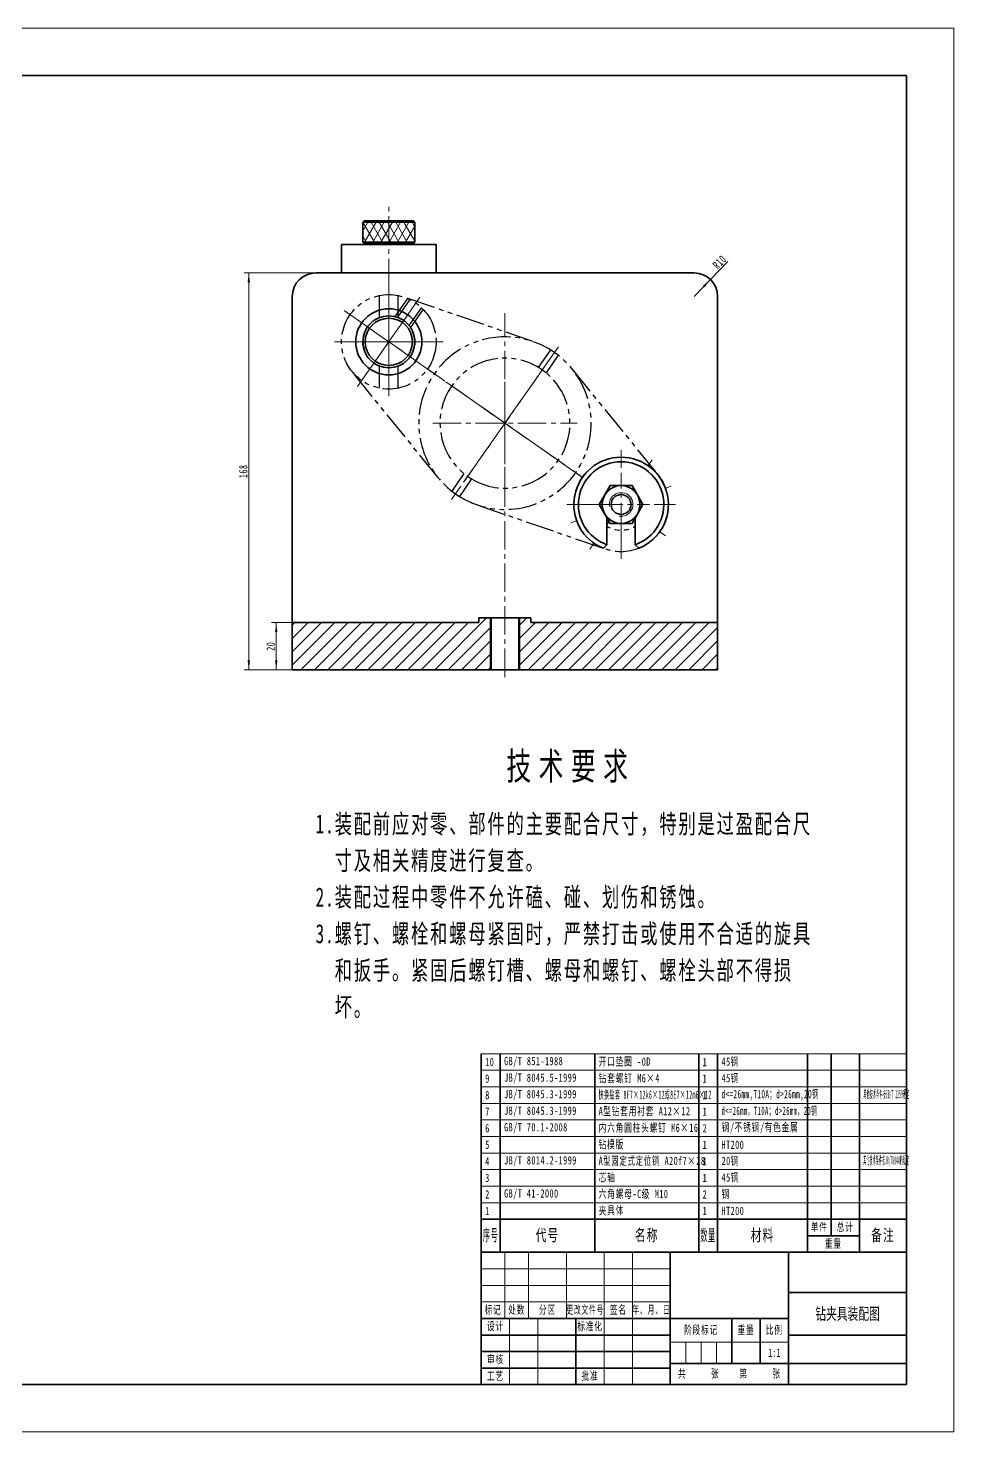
# Model space of a CAD drawing. Header units: millimetres. Extents: x -420 to 420, y -297 to 297.
# Drawn here: x 29 to 420, y -297 to 297 of the extents above; entities that cross this region are included whole.
import ezdxf
from ezdxf.enums import TextEntityAlignment as Align

# ---------------------------------------------------------------- set-up
doc = ezdxf.new("R2010")
doc.units = ezdxf.units.MM
doc.linetypes.add('双点画线', pattern=[22, 12, -2, 2, -2, 2, -2])
doc.linetypes.add('点画线', pattern=[18, 12, -2, 2, -2])
doc.layers.get('0').update_dxf_attribs({"lineweight": 35})
for name, color, linetype, lineweight in [('EB0', 7, 'Continuous', 50), ('中心线层', 1, '点画线', 18), ('剖面线层', 4, 'Continuous', 18), ('尺寸线层', 3, 'Continuous', 18), ('粗实线层', 7, 'Continuous', 35), ('细实线层', 7, 'Continuous', 18)]:
    doc.layers.add(name, color=color, linetype=linetype, lineweight=lineweight)
doc.styles.add('TitleStyle', font='', dxfattribs={"width": 0.667})
doc.styles.add('标准', font='', dxfattribs={"width": 0.667})
doc.styles.get('TitleStyle').set_extended_font_data('宋体')
doc.styles.get('标准').set_extended_font_data('宋体')
doc.dimstyles.new('标准', dxfattribs={"dimtxt": 3.5, "dimasz": 4, "dimexe": 2, "dimexo": 0, "dimtad": 1, "dimdsep": 46, "dimtxsty": '标准', "dimblk": '_CAXARROW', "dimcen": 0, "dimdle": 8, "dimazin": 2, "dimtfac": 0.707107, "dimtdec": 3, "dimtmove": 2, "dimatfit": 3, "dimfxl": 0, "dimfrac": 2, "dimtolj": 1, "dimarcsym": 0})
pattern_1 = [(60, (0, 0), (-2.598076, 1.5), [])]
pattern_2 = [(120, (0, 0), (-2.598076, -1.5), [])]

# ---------------------------------------------------------------- blocks, each defined once
blk = doc.blocks.new('*X3')
at = {"layer": '中心线层'}
for p, q in [((0, -20.54), (0, 22)), ((-22, 0), (22, 0))]:
    blk.add_line(p, q, dxfattribs=at)
at = {"layer": '粗实线层'}
for p, q in [((-6, -17.04), (-6, 0)), ((6, -17.04), (6, 0))]:
    blk.add_line(p, q, dxfattribs=at)
at = {"layer": '粗实线层', "linetype": 'Continuous', "lineweight": 35}
for p, q in [((-6, -17.04), (-7.5, -18.54)), ((6, -17.04), (7.5, -18.54))]:
    blk.add_line(p, q, dxfattribs=at)
at = {"layer": '粗实线层'}
for radius, start, end in [(20, 292.02431, 247.97569), (18.07, 289.39729, 250.60271), (6, 0, 180)]:
    blk.add_arc((0, 0), radius, start, end, dxfattribs=at)
blk = doc.blocks.new('*X4')
at = {"layer": '中心线层'}
for p, q in [((0, -11.24), (0, 11.24)), ((-11.24, 0), (11.24, 0))]:
    blk.add_line(p, q, dxfattribs=at)
at = {"layer": '粗实线层'}
for p, q in [((-4.62, 8), (-9.24, 0)), ((4.62, 8), (-4.62, 8)), ((9.24, 0), (4.62, 8)), ((-9.24, 0), (-4.62, -8)), ((4.62, -8), (9.24, 0)), ((-4.62, -8), (4.62, -8))]:
    blk.add_line(p, q, dxfattribs=at)
for radius in [8, 4.19]:
    blk.add_circle((0, 0), radius, dxfattribs=at)
at = {"layer": '细实线层'}
blk.add_arc((0, 0), 5, 260, 190, dxfattribs=at)
blk = doc.blocks.new('*X27')
at = {"layer": '尺寸线层', "linetype": 'Continuous'}
blk.add_hatch(color=0, dxfattribs=at).paths.add_polyline_path([(317.47, 190.62), (315.05, 187.39), (314.33, 188.08)], flags=0)
at = {"layer": '尺寸线层', "color": 0, "linetype": 'Continuous'}
blk.add_line((324.77, 198.2), (310.53, 183.42), dxfattribs=at)
at = {"layer": '尺寸线层', "color": 0, "linetype": 'Continuous', "insert": (321.34, 198.01), "char_height": 3.5, "width": 10.0539, "attachment_point": 5, "rotation": 46.05238, "line_spacing_factor": 1.15057, "style": '标准'}
blk.add_mtext('\\T1.1;R10', dxfattribs=at)
blk = doc.blocks.new('_CAXARROW')
blk.add_hatch(color=0).paths.add_polyline_path([(0, 0), (-1, 0.125), (-1, -0.125)], flags=0)
blk = doc.blocks.new('*X28')
at = {"layer": '尺寸线层', "linetype": 'Continuous'}
for points in [[(122.13, 193.42), (122.63, 189.42), (121.63, 189.42)], [(122.13, 25.42), (122.63, 29.42), (121.63, 29.42)]]:
    blk.add_hatch(color=0, dxfattribs=at).paths.add_polyline_path(points, flags=0)
at = {"layer": '尺寸线层', "color": 0, "linetype": 'Continuous'}
for p, q in [((150.53, 193.42), (120.13, 193.42)), ((122.13, 193.42), (122.13, 25.42)), ((140.53, 25.42), (120.13, 25.42))]:
    blk.add_line(p, q, dxfattribs=at)
at = {"layer": '尺寸线层', "color": 0, "insert": (119.78, 109.42), "char_height": 3.5, "width": 9.4833, "attachment_point": 5, "rotation": 90, "line_spacing_factor": 1.15057, "style": '标准'}
blk.add_mtext('\\T1.1;168', dxfattribs=at)
blk = doc.blocks.new('*X29')
at = {"layer": '尺寸线层', "linetype": 'Continuous'}
for points in [[(133.74, 45.42), (134.24, 41.42), (133.24, 41.42)], [(133.74, 25.42), (134.24, 29.42), (133.24, 29.42)]]:
    blk.add_hatch(color=0, dxfattribs=at).paths.add_polyline_path(points, flags=0)
at = {"layer": '尺寸线层', "color": 0, "linetype": 'Continuous'}
for p, q in [((140.53, 45.42), (131.74, 45.42)), ((133.74, 45.42), (133.74, 25.42)), ((140.53, 25.42), (131.74, 25.42))]:
    blk.add_line(p, q, dxfattribs=at)
at = {"layer": '尺寸线层', "color": 0, "insert": (131.39, 35.42), "char_height": 3.5, "width": 7, "attachment_point": 5, "rotation": 90, "line_spacing_factor": 1.15057, "style": '标准'}
blk.add_mtext('\\T1.1;20', dxfattribs=at)
blk = doc.blocks.new('$CAXA_TITLE_151E506F$')
at = {"layer": '粗实线层'}
for p, q in [((0, 56), (-180, 56)), ((-180, 56), (-180, 0)), ((-100, 56), (-100, 0)), ((-50, 56), (-50, 0)), ((0, 0), (0, 56)), ((0, 39), (-50, 39)), ((-50, 28), (-180, 28)), ((-140, 28), (-140, 0)), ((-74, 28), (-74, 9)), ((-62, 28), (-62, 9)), ((-100, 21), (-180, 21)), ((0, 21), (-50, 21)), ((-100, 14), (-180, 14)), ((-100, 7), (-180, 7)), ((0, 9), (-100, 9)), ((0, 0), (-180, 0))]:
    blk.add_line(p, q, dxfattribs=at)
at = {"layer": '细实线层'}
for p, q in [((-170, 56), (-170, 28)), ((-160, 56), (-160, 28)), ((-144, 56), (-144, 28)), ((-128, 56), (-128, 0)), ((-116, 56), (-116, 0)), ((-100, 49), (-180, 49)), ((-100, 42), (-180, 42)), ((-100, 35), (-180, 35)), ((-168, 28), (-168, 0)), ((-156, 28), (-156, 0)), ((-50, 18), (-100, 18)), ((-93.5, 18), (-93.5, 9)), ((-87, 18), (-87, 9)), ((-80.5, 18), (-80.5, 9))]:
    blk.add_line(p, q, dxfattribs=at)
at = {"layer": '尺寸线层', "char_height": 3.5, "attachment_point": 5, "line_spacing_factor": 0.963108, "style": '标准'}
for s, insert, width in [('\\T1.1;标记', (-175, 31.5), 18), ('\\T1.1;处数', (-165, 31.5), 18), ('\\T1.1;分区', (-152, 31.5), 30), ('\\T1.1;{\\W0.592404;更改文件号}', (-136, 31.5), 30), ('\\T1.1;签名', (-122, 31.5), 22), ('\\T1.1;{\\W0.605422;年、月、日}', (-108, 31.5), 30), ('\\T1.1;设计', (-174, 24.5), 22), ('\\T1.1;标准化', (-134, 24.5), 22), ('\\T1.1;阶段标记', (-87, 23), 50), ('\\T1.1;重量', (-68, 23), 22), ('\\T1.1;比例', (-56, 23), 22), ('\\T1.1;审核', (-174, 10.5), 22), ('\\T1.1;批准', (-134, 3.5), 22), ('\\T1.1;共', (-95, 4.5), 8), ('\\T1.1;张', (-81, 4.5), 8), ('\\T1.1;第', (-69, 4.5), 8), ('\\T1.1;张', (-55, 4.5), 8), ('\\T1.1;工艺', (-174, 3.5), 22)]:
    blk.add_mtext(s, dxfattribs=dict(at, insert=insert, width=width))
at = {"layer": '尺寸线层', "style": '标准'}
for tag, height, width, p in [('标记C', 3.63, 0.664996, (-175, 52.5)), ('处数C', 3.63, 0.664996, (-165, 52.5)), ('分区C', 3.63, 0.667, (-152, 52.5)), ('更改文件号C', 3.63, 0.498314, (-136, 52.5)), ('更改签名C', 3.63, 0.447537, (-122, 52.5)), ('更改日期C', 3.63, 0.610278, (-108, 52.5)), ('标记B', 3.63, 0.664996, (-175, 45.5)), ('处数B', 3.63, 0.664996, (-165, 45.5)), ('分区B', 3.63, 0.667, (-152, 45.5)), ('更改文件号B', 3.63, 0.498314, (-136, 45.5)), ('更改签名B', 3.63, 0.447537, (-122, 45.5)), ('更改日期B', 3.63, 0.610278, (-108, 45.5)), ('单位名称', 5.19, 0.667, (-25, 47.5)), ('材料名称', 5.19, 0.667, (-75, 42)), ('标记A', 3.63, 0.664996, (-175, 38.5)), ('处数A', 3.63, 0.664996, (-165, 38.5)), ('分区A', 3.63, 0.667, (-152, 38.5)), ('更改文件号A', 3.63, 0.498314, (-136, 38.5)), ('更改签名A', 3.63, 0.447537, (-122, 38.5)), ('更改日期A', 3.63, 0.610278, (-108, 38.5)), ('图纸名称', 5.19, 0.667, (-25, 30)), ('设计', 3.63, 0.667, (-162, 24.5)), ('设计日期', 3.63, 0.667, (-148, 24.5)), ('标准化', 3.63, 0.667, (-122, 24.5)), ('标准化日期', 3.63, 0.554163, (-108, 24.5)), ('图纸编号', 5.19, 0.667, (-25, 15)), ('审核', 3.63, 0.667, (-162, 10.5)), ('审核日期', 3.63, 0.667, (-148, 10.5)), ('阶段标记S', 3.63, 0.223769, (-96.75, 13.5)), ('阶段标记A', 3.63, 0.223769, (-90.25, 13.5)), ('阶段标记B', 3.63, 0.223769, (-83.75, 13.5)), ('阶段标记C', 3.63, 0.223769, (-77.25, 13.5)), ('重量', 3.63, 0.667, (-68, 13.5)), ('图纸比例', 3.63, 0.510551, (-56, 13.5)), ('页数', 3.63, 0.667, (-88, 4.5)), ('页码', 3.63, 0.667, (-62, 4.5)), ('投影符号', 3.63, 0.667, (-25, 4.5)), ('工艺', 3.63, 0.667, (-162, 3.5)), ('工艺日期', 3.63, 0.667, (-148, 3.5)), ('批准', 3.63, 0.667, (-122, 3.5)), ('批准日期', 3.63, 0.667, (-108, 3.5))]:
    blk.add_attdef(tag, text='', height=height, dxfattribs=dict(at, width=width)).set_placement(p, align=Align.MIDDLE_CENTER)
blk = doc.blocks.new('$CAXA_FRAME_13B17AC1$')
at = {"layer": '粗实线层'}
for p, q in [((400.5, 277), (-400.5, 277)), ((400.5, -277), (400.5, 277)), ((-400.5, -277), (400.5, -277))]:
    blk.add_line(p, q, dxfattribs=at)
at = {"layer": '细实线层'}
for p, q in [((420.5, 297), (-420.5, 297)), ((420.5, -297), (420.5, 297)), ((-420.5, -297), (420.5, -297))]:
    blk.add_line(p, q, dxfattribs=at)
blk = doc.blocks.new('*X33')
at = {"layer": '尺寸线层', "color": 0, "lineweight": -2, "line_spacing_factor": 1.15057}
for s, insert, char_height, width, attachment_point, style in [('\\T1.3;技术要求', (46.83, 0), 5, 188.3183, 2, 'TitleStyle'), ('\\pi-3.5,l3.5;{\\T1.10000;1.装配前应对零、部件的主要配合尺寸，特别是过盈配合尺}{\\T1.10000;寸及相关精度进行复查。}\\P\\pi-3.5,l3.5;{\\T1.10000;2.装配过程中零件不允许磕、碰、划伤和锈蚀。}\\P\\pi-3.5,l3.5;{\\T1.10000;3.螺钉、螺栓和螺母紧固时，严禁打击或使用不合适的旋具}{\\T1.10000;和扳手。紧固后螺钉槽、螺母和螺钉、螺栓头部不得损坏。}\\P\\pi-3.5,l3.5;', (0, -11.35), 3.5, 94.1591, 1, '标准')]:
    blk.add_mtext(s, dxfattribs=dict(at, insert=insert, char_height=char_height, width=width, attachment_point=attachment_point, style=style))
blk = doc.blocks.new('$CAXA_BOMTABLE_86AFA1F5$')
at = {"layer": '细实线层', "color": 0, "linetype": 'Continuous', "lineweight": 18}
for p, q in [((-180, 84), (0, 84)), ((-180, 77), (0, 77)), ((-180, 77), (0, 77)), ((-180, 70), (0, 70)), ((-180, 70), (0, 70)), ((-180, 63), (0, 63)), ((-180, 63), (0, 63)), ((-180, 56), (0, 56)), ((-180, 56), (0, 56)), ((-180, 49), (0, 49)), ((-180, 49), (0, 49)), ((-180, 42), (0, 42)), ((-180, 42), (0, 42)), ((-180, 35), (0, 35)), ((-180, 35), (0, 35)), ((-180, 28), (0, 28)), ((-180, 28), (0, 28)), ((-180, 21), (0, 21)), ((-180, 21), (0, 21)), ((-180, 14), (0, 14))]:
    blk.add_line(p, q, dxfattribs=at)
at = {"layer": '细实线层', "color": 0, "linetype": 'Continuous', "lineweight": 35}
for p, q in [((-180, 84), (-180, 77)), ((-172, 84), (-172, 77)), ((-132, 84), (-132, 77)), ((-88, 84), (-88, 77)), ((-80, 84), (-80, 77)), ((-42, 84), (-42, 77)), ((-32, 84), (-32, 77)), ((-20, 84), (-20, 77)), ((0, 84), (0, 77)), ((0, 84), (0, 77)), ((-180, 77), (-180, 70)), ((-172, 77), (-172, 70)), ((-132, 77), (-132, 70)), ((-88, 77), (-88, 70)), ((-80, 77), (-80, 70)), ((-42, 77), (-42, 70)), ((-32, 77), (-32, 70)), ((-20, 77), (-20, 70)), ((0, 77), (0, 70)), ((0, 77), (0, 70)), ((-180, 70), (-180, 63)), ((-172, 70), (-172, 63)), ((-132, 70), (-132, 63)), ((-88, 70), (-88, 63)), ((-80, 70), (-80, 63)), ((-42, 70), (-42, 63)), ((-32, 70), (-32, 63)), ((-20, 70), (-20, 63)), ((0, 70), (0, 63)), ((0, 70), (0, 63)), ((-180, 63), (-180, 56)), ((-172, 63), (-172, 56)), ((-132, 63), (-132, 56)), ((-88, 63), (-88, 56)), ((-80, 63), (-80, 56)), ((-42, 63), (-42, 56)), ((-32, 63), (-32, 56)), ((-20, 63), (-20, 56)), ((0, 63), (0, 56)), ((0, 63), (0, 56)), ((-180, 56), (-180, 49)), ((-172, 56), (-172, 49)), ((-132, 56), (-132, 49)), ((-88, 56), (-88, 49)), ((-80, 56), (-80, 49)), ((-42, 56), (-42, 49)), ((-32, 56), (-32, 49)), ((-20, 56), (-20, 49)), ((0, 56), (0, 49)), ((0, 56), (0, 49)), ((-180, 49), (-180, 42)), ((-172, 49), (-172, 42)), ((-132, 49), (-132, 42)), ((-88, 49), (-88, 42)), ((-80, 49), (-80, 42)), ((-42, 49), (-42, 42)), ((-32, 49), (-32, 42)), ((-20, 49), (-20, 42)), ((0, 49), (0, 42)), ((0, 49), (0, 42)), ((-180, 42), (-180, 35)), ((-172, 42), (-172, 35)), ((-132, 42), (-132, 35)), ((-88, 42), (-88, 35)), ((-80, 42), (-80, 35)), ((-42, 42), (-42, 35)), ((-32, 42), (-32, 35)), ((-20, 42), (-20, 35)), ((0, 42), (0, 35)), ((0, 42), (0, 35)), ((-180, 35), (-180, 28)), ((-172, 35), (-172, 28)), ((-132, 35), (-132, 28)), ((-88, 35), (-88, 28)), ((-80, 35), (-80, 28)), ((-42, 35), (-42, 28)), ((-32, 35), (-32, 28)), ((-20, 35), (-20, 28)), ((0, 35), (0, 28)), ((0, 35), (0, 28)), ((-180, 28), (-180, 21)), ((-172, 28), (-172, 21)), ((-132, 28), (-132, 21)), ((-88, 28), (-88, 21)), ((-80, 28), (-80, 21)), ((-42, 28), (-42, 21)), ((-32, 28), (-32, 21)), ((-20, 28), (-20, 21)), ((0, 28), (0, 21)), ((0, 28), (0, 21)), ((-180, 21), (-180, 14)), ((-172, 21), (-172, 14)), ((-132, 21), (-132, 14)), ((-88, 21), (-88, 14)), ((-80, 21), (-80, 14)), ((-42, 21), (-42, 14)), ((-32, 21), (-32, 14)), ((-20, 21), (-20, 14)), ((0, 21), (0, 14)), ((0, 21), (0, 14)), ((-180, 14), (0, 14)), ((-180, 14), (-180, 0)), ((-172, 14), (-172, 0)), ((-132, 14), (-132, 0)), ((-88, 14), (-88, 0)), ((-80, 14), (-80, 0)), ((-42, 14), (-42, 0)), ((-32, 14), (-32, 7)), ((-20, 14), (-20, 7)), ((0, 14), (0, 0)), ((-42, 7), (-20, 7)), ((-20, 7), (-20, 0)), ((-180, 0), (0, 0))]:
    blk.add_line(p, q, dxfattribs=at)
at = {"layer": '细实线层', "color": 0, "line_spacing_factor": 1.15057, "style": '标准'}
for s, insert, char_height, width, attachment_point in [('\\T1.1;10', (-178.34, 80.5), 3.5, 11.98, 4), ('\\T1.1;GB/T 851-1988', (-170.34, 80.5), 3.5, 75.98, 4), ('\\T1.1;开口垫圈 -0D', (-130.34, 80.5), 3.5, 83.98, 4), ('\\T1.1;1', (-86.34, 80.5), 3.5, 11.98, 4), ('\\T1.1;45钢', (-78.34, 80.5), 3.5, 71.98, 4), ('\\T1.1;9', (-178.34, 73.5), 3.5, 11.98, 4), ('\\T1.1;JB/T 8045.5-1999', (-170.34, 73.5), 3.5, 75.98, 4), ('\\T1.1;钻套螺钉 M6×4', (-130.34, 73.5), 3.5, 83.98, 4), ('\\T1.1;1', (-86.34, 73.5), 3.5, 11.98, 4), ('\\T1.1;45钢', (-78.34, 73.5), 3.5, 71.98, 4), ('\\T1.1;8', (-178.34, 66.5), 3.5, 11.98, 4), ('\\T1.1;JB/T 8045.3-1999', (-170.34, 66.5), 3.5, 75.98, 4), ('\\T1.1;{\\W0.427147;快换钻套 8F7×12k6×12或8E7×12m6×12}', (-130.34, 66.5), 3.5, 83.98, 4), ('\\T1.1;1', (-86.34, 66.5), 3.5, 11.98, 4), ('\\T1.1;{\\W0.536559;d<=26mm,T10A；d>26mm,20钢}', (-78.34, 66.5), 3.5, 71.98, 4), ('\\T1.1;{\\W0.253785;其他技术条件按GB/T 2259规定}', (-18.34, 66.5), 3.5, 35.98, 4), ('\\T1.1;7', (-178.34, 59.5), 3.5, 11.98, 4), ('\\T1.1;JB/T 8045.3-1999', (-170.34, 59.5), 3.5, 75.98, 4), ('\\T1.1;A型钻套用衬套 A12×12', (-130.34, 59.5), 3.5, 83.98, 4), ('\\T1.1;1', (-86.34, 59.5), 3.5, 11.98, 4), ('\\T1.1;{\\W0.499491;d<=26mm，T10A；d>26mm，20钢}', (-78.34, 59.5), 3.5, 71.98, 4), ('\\T1.1;6', (-178.34, 52.5), 3.5, 11.98, 4), ('\\T1.1;GB/T 70.1-2008', (-170.34, 52.5), 3.5, 75.98, 4), ('\\T1.1;内六角圆柱头螺钉 M6×16', (-130.34, 52.5), 3.5, 83.98, 4), ('\\T1.1;2', (-86.34, 52.5), 3.5, 11.98, 4), ('\\T1.1;钢/不锈钢/有色金属', (-78.34, 52.5), 3.5, 71.98, 4), ('\\T1.1;钻模版', (-130.34, 45.5), 3.5, 83.98, 4), ('\\T1.1; ', (-18.34, 52.5), 3.5, 35.98, 4), ('\\T1.1;5', (-178.34, 45.5), 3.5, 11.98, 4), ('\\T1.1;1', (-86.34, 45.5), 3.5, 11.98, 4), ('\\T1.1;HT200', (-78.34, 45.5), 3.5, 71.98, 4), ('\\T1.1;4', (-178.34, 38.5), 3.5, 11.98, 4), ('\\T1.1;JB/T 8014.2-1999', (-170.34, 38.5), 3.5, 75.98, 4), ('\\T1.1;{\\W0.63743;A型固定式定位销 A20f7×28}', (-130.34, 38.5), 3.5, 83.98, 4), ('\\T1.1;1', (-86.34, 38.5), 3.5, 11.98, 4), ('\\T1.1;20钢', (-78.34, 38.5), 3.5, 71.98, 4), ('\\T1.1;{\\W0.245177;其他技术条件按JB/T8044的规定}', (-18.34, 38.5), 3.5, 35.98, 4), ('\\T1.1;3', (-178.34, 31.5), 3.5, 11.98, 4), ('\\T1.1;芯轴', (-130.34, 31.5), 3.5, 83.98, 4), ('\\T1.1;1', (-86.34, 31.5), 3.5, 11.98, 4), ('\\T1.1;45钢', (-78.34, 31.5), 3.5, 71.98, 4), ('\\T1.1;2', (-178.34, 24.5), 3.5, 11.98, 4), ('\\T1.1;GB/T 41-2000', (-170.34, 24.5), 3.5, 75.98, 4), ('\\T1.1;六角螺母-C级 M10', (-130.34, 24.5), 3.5, 83.98, 4), ('\\T1.1;2', (-86.34, 24.5), 3.5, 11.98, 4), ('\\T1.1;钢', (-78.34, 24.5), 3.5, 71.98, 4), ('\\T1.1;1', (-178.34, 17.5), 3.5, 11.98, 4), ('\\T1.1;夹具体', (-130.34, 17.5), 3.5, 83.98, 4), ('\\T1.1;1', (-86.34, 17.5), 3.5, 11.98, 4), ('\\T1.1;HT200', (-78.34, 17.5), 3.5, 71.98, 4), ('\\T1.1;单件', (-37, 10.5), 3.5, 16.74, 5), ('\\T1.1;总计', (-26, 10.5), 3.5, 20.34, 5), ('\\T1.1;{\\W0.427851;序号}', (-176, 7), 5, 11.88, 5), ('\\T1.1;代号', (-152, 7), 5, 69.48, 5), ('\\T1.1;名称', (-110, 7), 5, 76.68, 5), ('\\T1.1;{\\W0.425298;数量}', (-84, 7), 5, 11.88, 5), ('\\T1.1;材料', (-61, 7), 5, 65.88, 5), ('\\T1.1;备注', (-10, 7), 5, 33.48, 5), ('\\T1.1;重量', (-31, 3.5), 3.5, 38.34, 5)]:
    blk.add_mtext(s, dxfattribs=dict(at, insert=insert, char_height=char_height, width=width, attachment_point=attachment_point))

msp = doc.modelspace()

# ---------------------------------------------------------------- hatches: boundary and pattern name
at = {"layer": '剖面线层'}
h = msp.add_hatch(dxfattribs=at)
h.set_pattern_fill('无图案', color=256, scale=4, angle=45, style=0, pattern_type=0)
h.set_pattern_definition([(45, (0, 0), (-2.828427, 2.828427), [])])
h.paths.add_polyline_path([(140.528, 25.417), (140.528, 32.224), (140.528, 45.417), (219.528, 45.417), (219.528, 47.417), (224.528, 47.417), (224.528, 25.417)], flags=0)
h.paths.add_polyline_path([(236.528, 25.417), (236.528, 33.213), (236.528, 47.417), (241.528, 47.417), (241.528, 45.417), (320.528, 45.417), (320.528, 25.417)], flags=0)
at = {"layer": '细实线层'}
h = msp.add_hatch(dxfattribs=at)
h.set_pattern_fill('无图案', color=256, style=0, pattern_type=0)
h.set_pattern_definition(pattern_1)
h.paths.add_polyline_path([(170.379, 206.416), (170.379, 214.316), (170.379, 214.816), (181.379, 214.816), (181.379, 206.416)], flags=0)
h = msp.add_hatch(dxfattribs=at)
h.set_pattern_fill('无图案', color=256, style=0, pattern_type=0)
h.set_pattern_definition(pattern_2)
h.paths.add_polyline_path([(170.379, 206.416), (170.379, 214.316), (170.379, 214.816), (181.379, 214.816), (181.379, 206.416)], flags=0)
h = msp.add_hatch(dxfattribs=at)
h.set_pattern_fill('无图案', color=256, style=0, pattern_type=0)
h.set_pattern_definition(pattern_1)
h.paths.add_polyline_path([(192.379, 206.416), (192.379, 214.316), (192.379, 214.816), (181.379, 214.816), (181.379, 206.416)], flags=0)
h = msp.add_hatch(dxfattribs=at)
h.set_pattern_fill('无图案', color=256, style=0, pattern_type=0)
h.set_pattern_definition(pattern_2)
h.paths.add_polyline_path([(192.379, 206.416), (192.379, 214.316), (192.379, 214.816), (181.379, 214.816), (181.379, 206.416)], flags=0)

# ---------------------------------------------------------------- linework, layer by layer
at = {"layer": 'EB0', "color": 255}
for p, q in [((224.528, 25.417), (224.528, 47.417)), ((236.528, 25.417), (236.528, 47.417))]:
    msp.add_line(p, q, dxfattribs=at)
at = {"layer": '中心线层'}
for p, q in [((181.379, 187.416), (181.379, 221.416)), ((181.379, 187.416), (181.379, 221.416)), ((181.379, 141.246), (181.379, 187.246)), ((181.379, 141.65), (181.379, 186.842)), ((194.571, 183.087), (168.187, 145.406)), ((181.379, 181.246), (181.379, 147.246)), ((181.379, 178.246), (181.379, 150.246)), ((162.538, 177.438), (230.528, 129.832)), ((169.911, 172.276), (192.847, 156.216)), ((189.409, 175.714), (173.349, 152.778)), ((181.379, 177.246), (181.379, 151.246)), ((230.528, 22.417), (230.528, 176.416)), ((158.379, 164.246), (204.379, 164.246)), ((198.379, 164.246), (164.379, 164.246)), ((195.379, 164.246), (167.379, 164.246)), ((194.379, 164.246), (168.379, 164.246)), ((253.184, 162.188), (207.872, 97.475)), ((253.184, 162.188), (207.872, 97.475)), ((248.022, 154.816), (213.034, 104.847)), ((248.022, 154.816), (213.034, 104.847)), ((230.528, 99.332), (230.528, 160.332)), ((262.885, 107.175), (198.172, 152.488)), ((255.512, 112.337), (205.544, 147.326)), ((205.544, 147.326), (255.512, 112.337)), ((200.028, 129.832), (261.028, 129.832)), ((298.518, 82.225), (230.528, 129.832)), ((292.869, 114.257), (266.485, 76.576)), ((279.677, 72.417), (279.677, 118.417)), ((258.444, 87.689), (300.91, 103.145)), ((291.145, 87.387), (268.209, 103.447)), ((287.707, 106.885), (271.647, 83.949)), ((256.677, 95.417), (302.677, 95.417)), ((230.528, 22.417), (230.528, 48.417))]:
    msp.add_line(p, q, dxfattribs=at)
at = {"layer": '粗实线层'}
for p, q in [((170.379, 214.816), (170.979, 215.416)), ((170.379, 206.416), (170.379, 214.816)), ((170.379, 214.816), (181.379, 214.816)), ((170.979, 215.416), (188.379, 215.416)), ((191.779, 215.416), (174.379, 215.416)), ((177.379, 214.816), (181.379, 214.816)), ((192.379, 214.816), (181.379, 214.816)), ((185.379, 214.816), (181.379, 214.816)), ((192.379, 214.816), (191.779, 215.416)), ((192.379, 206.416), (192.379, 214.816)), ((161.379, 205.416), (201.379, 205.416)), ((161.379, 193.416), (161.379, 205.416)), ((170.979, 205.816), (170.379, 206.416)), ((170.379, 206.416), (181.379, 206.416)), ((181.379, 205.816), (170.979, 205.816)), ((172.379, 205.416), (172.379, 205.816)), ((181.379, 205.416), (172.379, 205.416)), ((192.379, 206.416), (181.379, 206.416)), ((181.379, 205.816), (191.779, 205.816)), ((181.379, 205.416), (190.379, 205.416)), ((190.379, 205.416), (190.379, 205.816)), ((191.779, 205.816), (192.379, 206.416)), ((201.379, 193.416), (201.379, 205.416)), ((150.528, 193.416), (310.528, 193.416)), ((140.528, 25.417), (140.528, 183.416)), ((320.528, 25.417), (320.528, 183.416)), ((219.528, 45.417), (140.528, 45.417)), ((219.528, 45.417), (219.528, 47.417)), ((219.528, 47.417), (241.528, 47.417)), ((241.528, 45.417), (241.528, 47.417)), ((320.528, 45.417), (241.528, 45.417)), ((140.528, 25.417), (320.528, 25.417))]:
    msp.add_line(p, q, dxfattribs=at)
at = {"layer": '粗实线层', "color": 2, "linetype": '双点画线', "lineweight": -2}
for p, q in [((177.379, 174.493), (177.379, 183.842)), ((189.342, 182.592), (183.98, 174.934)), ((190.263, 182.165), (184.992, 174.636)), ((185.379, 174.493), (185.379, 183.842)), ((242.332, 164.37), (187.903, 183.152)), ((195.178, 178.723), (189.907, 171.195)), ((195.895, 178.004), (190.533, 170.346)), ((249.794, 160.833), (244.621, 153.446)), ((253.07, 158.539), (247.898, 151.151)), ((202.109, 106.927), (165.844, 151.649)), ((177.379, 144.65), (177.379, 153.999)), ((185.379, 144.65), (185.379, 153.999)), ((258.947, 152.736), (295.212, 108.014)), ((287.64, 113.763), (282.278, 106.105)), ((288.561, 113.335), (283.29, 105.807)), ((213.158, 108.512), (207.986, 101.125)), ((293.476, 109.894), (288.205, 102.365)), ((294.194, 109.175), (288.831, 101.516)), ((216.435, 106.217), (211.262, 98.83)), ((287.938, 102.68), (296.723, 105.878)), ((218.725, 95.293), (273.153, 76.511)), ((259.895, 92.474), (268.68, 95.671)), ((290.674, 95.163), (299.459, 98.36)), ((262.631, 84.956), (271.416, 88.154))]:
    msp.add_line(p, q, dxfattribs=at)
for centre, radius in [((181.379, 164.246), 20), ((181.379, 164.246), 11), ((279.677, 95.417), 20), ((279.677, 95.417), 11)]:
    msp.add_circle(centre, radius, dxfattribs=at)
at = {"layer": '粗实线层'}
for radius in [14, 11, 10]:
    msp.add_circle((181.379, 164.246), radius, dxfattribs=at)
for centre, start, end in [((150.528, 183.416), 90, 180), ((310.528, 183.416), 0, 90)]:
    msp.add_arc(centre, 10, start, end, dxfattribs=at)
at = {"layer": '粗实线层', "color": 2, "linetype": '双点画线', "lineweight": -2}
for radius, start, end in [(36.5, 51.858932, 238.141068), (27.5, 50.829352, 239.170648), (36.5, 238.141068, 51.858932), (27.5, 239.170648, 50.829352)]:
    msp.add_arc((230.528, 129.832), radius, start, end, dxfattribs=at)

# ---------------------------------------------------------------- block references
at = {"layer": '尺寸线层', "xscale": 2.306949068616035, "yscale": 2.306949068616035, "zscale": 2.306949068616035}
msp.add_blockref('*X33', (150.385, -9.495), dxfattribs=at)
at = {"layer": '粗实线层'}
ref = msp.add_blockref('$CAXA_TITLE_151E506F$', (400.5, -277), dxfattribs=at)
ref.add_attrib('图纸名称', '钻夹具装配图', dxfattribs={"layer": '尺寸线层', "height": 5, "style": '标准', "width": 0.667}).set_placement((375.5, -247), align=Align.MIDDLE_CENTER)
ref.add_attrib('图纸比例', '1:1', dxfattribs={"layer": '尺寸线层', "height": 3.5, "style": '标准', "width": 0.667}).set_placement((344.5, -263.5), align=Align.MIDDLE_CENTER)
at = {"layer": '细实线层'}
msp.add_blockref('$CAXA_BOMTABLE_86AFA1F5$', (400.5, -221), dxfattribs=at)

# ---------------------------------------------------------------- dimensions: what is measured, and where the dimension line sits
at = {"layer": '尺寸线层'}
dim = msp.add_radius_dim(center=(310.528, 183.416), mpoint=(317.468, 190.616), dimstyle='标准', override={"dimpost": 'R<>', "dimsah": 1, "dimtfill": 1, "dimtzin": 8, "dimarcsym": 0}, dxfattribs=at)
dim.commit()
dim.dimension.update_dxf_attribs({"geometry": '*X27', "text_midpoint": (323.029, 196.385)})
for base, p1, picture, middle in [((122.125, 25.417), (150.528, 193.416), '*X28', (119.779, 109.417)), ((133.74, 25.417), (140.528, 45.417), '*X29', (131.394, 35.417))]:
    dim = msp.add_linear_dim(base=base, p1=p1, p2=(140.528, 25.417), angle=270, dimstyle='标准', override={"dimsah": 1, "dimtfill": 1, "dimtzin": 8, "dimarcsym": 0}, dxfattribs=at)
    dim.commit()
    dim.dimension.update_dxf_attribs({"geometry": picture, "text_midpoint": middle})

# ---------------------------------------------------------------- next in the draw order: wipeouts: each hides what was drawn before it
msp.add_wipeout([(299.677, 95.417), (299.677, 95.526), (299.676, 95.636), (299.675, 95.745), (299.672, 95.855), (299.67, 95.964), (299.666, 96.074), (299.663, 96.183), (299.658, 96.292), (299.653, 96.402), (299.647, 96.511), (299.641, 96.62), (299.634, 96.73), (299.627, 96.839), (299.619, 96.948), (299.61, 97.057), (299.601, 97.166), (299.591, 97.275), (299.58, 97.384), (299.569, 97.493), (299.557, 97.602), (299.545, 97.711), (299.532, 97.82), (299.519, 97.928), (299.505, 98.037), (299.49, 98.145), (299.475, 98.254), (299.459, 98.362), (299.443, 98.47), (299.426, 98.578), (299.408, 98.686), (299.408, 98.686), (299.233, 99.608), (299.015, 100.52), (298.755, 101.42), (298.453, 102.308), (298.109, 103.18), (297.725, 104.036), (297.301, 104.872), (296.839, 105.688), (296.338, 106.481), (295.801, 107.249), (295.229, 107.992), (294.623, 108.707), (293.983, 109.393), (293.313, 110.048), (292.612, 110.671), (291.883, 111.261), (291.127, 111.815), (290.346, 112.334), (289.541, 112.815), (288.715, 113.259), (287.868, 113.663), (287.004, 114.026), (286.124, 114.349), (285.23, 114.631), (284.323, 114.87), (283.406, 115.066), (282.481, 115.219), (281.55, 115.329), (280.615, 115.395), (279.677, 115.417), (279.677, 115.417), (278.74, 115.395), (277.805, 115.329), (276.873, 115.219), (275.948, 115.066), (275.031, 114.87), (274.125, 114.631), (273.23, 114.349), (272.35, 114.026), (271.486, 113.663), (270.64, 113.259), (269.813, 112.815), (269.009, 112.334), (268.228, 111.815), (267.472, 111.261), (266.743, 110.671), (266.042, 110.048), (265.371, 109.393), (264.732, 108.707), (264.125, 107.992), (263.553, 107.249), (263.016, 106.481), (262.516, 105.688), (262.053, 104.872), (261.63, 104.036), (261.245, 103.18), (260.902, 102.308), (260.599, 101.42), (260.339, 100.52), (260.121, 99.608), (259.946, 98.686), (259.946, 98.686), (259.929, 98.578), (259.912, 98.47), (259.895, 98.362), (259.879, 98.254), (259.864, 98.145), (259.85, 98.037), (259.835, 97.928), (259.822, 97.82), (259.809, 97.711), (259.797, 97.602), (259.785, 97.493), (259.774, 97.384), (259.764, 97.275), (259.754, 97.166), (259.745, 97.057), (259.736, 96.948), (259.728, 96.839), (259.72, 96.73), (259.713, 96.62), (259.707, 96.511), (259.701, 96.402), (259.696, 96.292), (259.692, 96.183), (259.688, 96.074), (259.685, 95.964), (259.682, 95.855), (259.68, 95.745), (259.678, 95.636), (259.678, 95.526), (259.677, 95.417), (259.677, 95.417), (259.693, 94.626), (259.74, 93.837), (259.818, 93.05), (259.927, 92.266), (260.067, 91.488), (260.238, 90.716), (260.439, 89.951), (260.67, 89.195), (260.931, 88.448), (261.221, 87.712), (261.54, 86.989), (261.887, 86.278), (262.263, 85.582), (262.665, 84.901), (263.094, 84.237), (263.549, 83.59), (264.029, 82.961), (264.534, 82.352), (265.062, 81.764), (265.614, 81.197), (266.187, 80.652), (266.781, 80.13), (267.396, 79.632), (268.029, 79.159), (268.681, 78.711), (269.35, 78.289), (270.035, 77.895), (270.736, 77.527), (271.45, 77.187), (272.177, 76.876), (272.177, 76.876), (273.677, 78.376), (273.677, 78.376), (273.677, 95.417), (273.677, 95.417), (279.677, 95.417), (279.677, 95.417), (285.677, 95.417), (285.677, 95.417), (285.677, 78.376), (285.677, 78.376), (287.177, 76.876), (287.177, 76.876), (287.904, 77.187), (288.619, 77.527), (289.319, 77.895), (290.004, 78.289), (290.673, 78.711), (291.325, 79.159), (291.959, 79.632), (292.573, 80.13), (293.168, 80.652), (293.741, 81.197), (294.292, 81.764), (294.82, 82.352), (295.325, 82.961), (295.805, 83.59), (296.26, 84.237), (296.689, 84.901), (297.092, 85.582), (297.467, 86.278), (297.815, 86.989), (298.134, 87.712), (298.424, 88.448), (298.685, 89.195), (298.916, 89.951), (299.117, 90.716), (299.288, 91.488), (299.428, 92.266), (299.537, 93.05), (299.615, 93.837), (299.662, 94.626)]).dxf.layer = '粗实线层'

# ---------------------------------------------------------------- next in the draw order: block references
at = {"layer": '粗实线层'}
msp.add_blockref('*X3', (279.677, 95.417), dxfattribs=at)

# ---------------------------------------------------------------- next in the draw order: wipeouts: each hides what was drawn before it
msp.add_wipeout([(288.915, 95.417), (288.086, 96.853), (288.086, 96.853), (286.605, 99.417), (286.605, 99.417), (284.296, 103.417), (284.296, 103.417), (279.677, 103.417), (279.677, 103.417), (275.058, 103.417), (275.058, 103.417), (272.749, 99.417), (272.749, 99.417), (271.269, 96.853), (271.269, 96.853), (270.44, 95.417), (270.44, 95.417), (272.749, 91.417), (272.749, 91.417), (275.058, 87.417), (275.058, 87.417), (279.677, 87.417), (279.677, 87.417), (284.296, 87.417), (284.296, 87.417), (286.605, 91.417), (286.605, 91.417)]).dxf.layer = '粗实线层'

# ---------------------------------------------------------------- next in the draw order: block references
for name, p in [('$CAXA_FRAME_13B17AC1$', (0, 0)), ('*X4', (279.677, 95.417))]:
    msp.add_blockref(name, p, dxfattribs=at)

doc.saveas('drawing.dxf')
